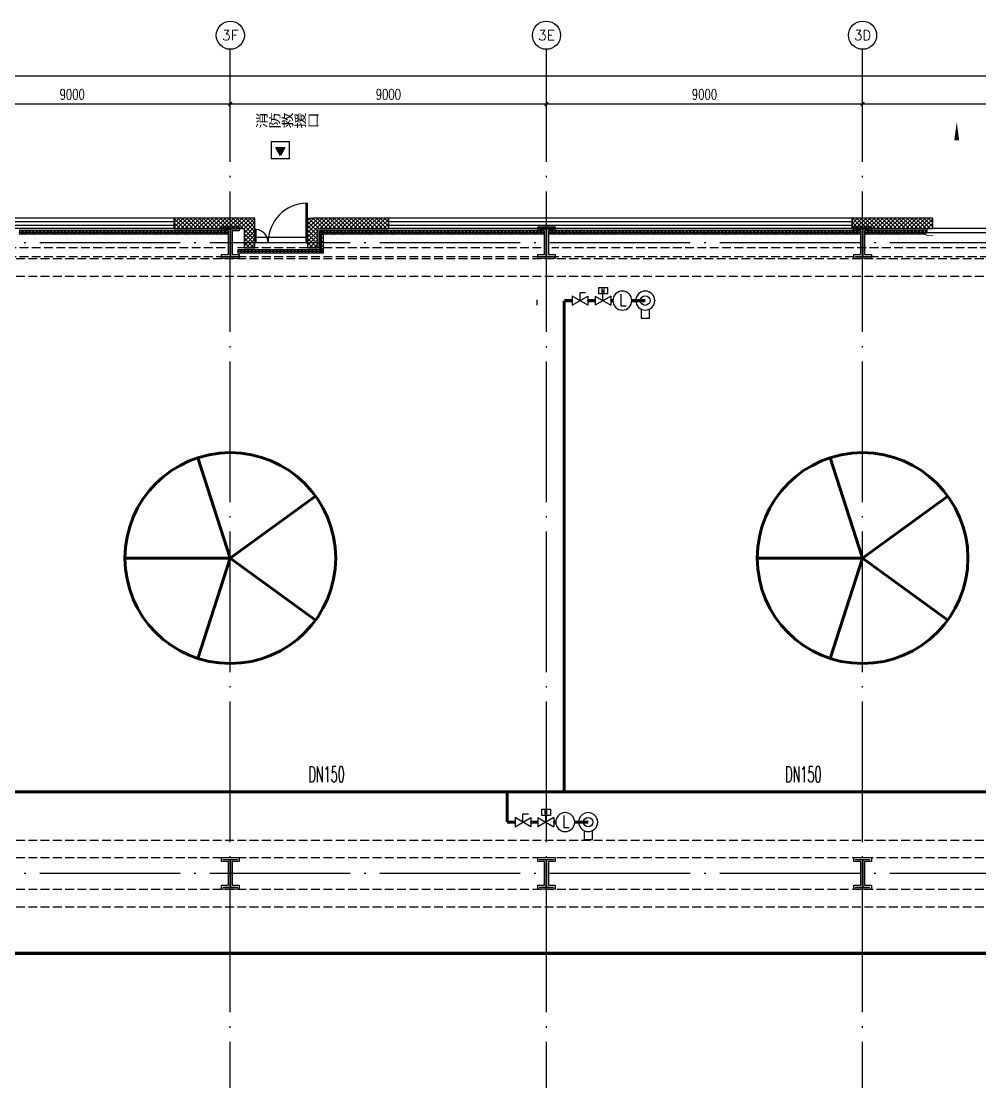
# Model space of a CAD drawing. Extents: x -452079 to 117456, y 3902 to 836955.
# Drawn here: x -179845 to -152555, y 470653 to 500836 of the extents above; entities that cross this region are included whole.
import ezdxf
from ezdxf.enums import TextEntityAlignment as Align

# ---------------------------------------------------------------- set-up
doc = ezdxf.new("R2010")
doc.units = 0
doc.header["$LTSCALE"] = 1000
doc.header["$MEASUREMENT"] = 0
for name, pattern in [('10平面$0$DASH', [0.35, 0.25, -0.1]), ('CONTINOUS', [0]), ('DASH', [0.35, 0.25, -0.1]), ('DOTE', [2.42, 2, -0.2, 0.02, -0.2])]:
    doc.linetypes.add(name, pattern=pattern)
for name, color, linetype in [('0-辅助线', 1, 'Continuous'), ('10平面$0$WINDOW', 4, 'Continuous'), ('A-AXIS-D', 1, 'Continuous'), ('A-AXIS-DOTE', 14, 'DOTE'), ('A-AXIS-SYMB', 3, 'Continuous'), ('A-HATCH-2', 251, 'Continuous'), ('A-HRAIL', 173, 'Continuous'), ('A-LIN-V', 9, 'Continuous'), ('A-SFCE', 30, 'Continuous'), ('A-TEXT', 61, 'Continuous'), ('A-WINDOW', 140, 'Continuous'), ('A-云线', 2, 'Continuous'), ('AS-COLN', 6, 'Continuous'), ('AS-WALL', 40, 'Continuous'), ('FM_ZF中水', 2, 'Continuous'), ('FM_ZF喷淋', 6, 'Continuous'), ('PUB_HATCH', 8, 'Continuous'), ('PUB_TEXT', 7, 'Continuous'), ('RP-N2-01$0$$0$A-WIND-J', 1, 'Continuous'), ('RP-N2-01$0$A-WIND-J', 3, 'Continuous'), ('TEXT_喷淋', 6, 'Continuous'), ('WALL', 2, 'Continuous'), ('建-窗', 4, 'Continuous')]:
    doc.layers.add(name, color=color, linetype=linetype)
doc.layers.add('Gps-ZF喷淋', color=6, linetype='TG_ZP', lineweight=60)
doc.layers.add('Gps-ZF喷淋中', color=6, linetype='TG_ZP2', lineweight=60)
doc.styles.add('_TCH_AXIS', font='COMPLEX', dxfattribs={"bigfont": 'GBCBIG'})
doc.styles.add('_TCH_DIM', font='SIMPLEX', dxfattribs={"width": 0.75, "bigfont": '@1HZTXT'})
doc.styles.add('_TCH_DIM_T3', font='SIMPLEX', dxfattribs={"width": 0.705882, "bigfont": 'GBCBIG'})
doc.styles.add('_TWT_PIPEDN', font='SIMPLEX', dxfattribs={"width": 0.65, "height": 3.5, "bigfont": 'HZTXT'})
doc.styles.add('HZ', font='SIMPLEX', dxfattribs={"bigfont": 'HZTXT'})
doc.styles.add('TG_LINETYPE', font='SIMPLEX', dxfattribs={"width": 0.8, "height": 3.5, "bigfont": 'HZTXT'})
doc.linetypes.add('TG_ZP', pattern='A,3,-0.6,["ZP",TG_LINETYPE,S=0.1,R=0,X=-0.52,Y=-0.15],0', length=3.6)
doc.linetypes.add('TG_ZP2', pattern='A,4,-0.6,["ZP2",TG_LINETYPE,S=0.1,R=0,X=-0.52,Y=-0.15],0', length=4.6)
doc.dimstyles.new('_TCH_ARCH&&100', dxfattribs={"dimtxt": 297.5, "dimasz": 100, "dimexe": 100, "dimexo": 100, "dimgap": 126.25, "dimtad": 1, "dimdec": 0, "dimzin": 0, "dimdsep": 46, "dimtxsty": '_TCH_DIM_T3', "dimblk": 'ARCHTICK', "dimcen": 0.09, "dimclrt": 7, "dimazin": 2, "dimtfac": 1, "dimtdec": 0, "dimtix": 1, "dimtmove": 2, "dimatfit": 3, "dimfxl": 0, "dimtolj": 1, "dimtzin": 0, "dimarcsym": 0})
pattern_1 = [(45, (321432.36, -540023.96), (-60.000061, 60.000061), []), (135, (321432.36, -540023.96), (-60.000061, -60.000061), [])]

# ---------------------------------------------------------------- blocks, each defined once
blk = doc.blocks.new('$VALVE$00000751')
for p, q in [((-53, -108), (-53, -221)), ((53, -221), (53, -108)), ((-53, -221), (53, -221))]:
    blk.add_line(p, q)
blk.add_lwpolyline([(-120, 0, 1), (120, 0, 1), (-120, 0, 1.76642)], format="xyb")
blk.add_circle((0, 0), 60)
for p in [(-120, 0), (120, 0)]:
    blk.add_point(p)
blk = doc.blocks.new('$VALVE$00000558')
for p, q in [((-125, 72), (125, -72)), ((125, 72), (-125, -72)), ((-125, 72), (-125, -72)), ((0, 0), (0, 104)), ((125, 72), (125, -72))]:
    blk.add_line(p, q)
blk.add_lwpolyline([(73, 106), (-66, 106), (-66, 206), (73, 206)], close=True)
for p in [(-125, 0), (125, 0)]:
    blk.add_point(p)
at = {"style": 'HZ', "width": 0.948502}
blk.add_text('M', height=69.3, dxfattribs=at).set_placement((-24, 125), (26, 125), align=Align.FIT)
blk = doc.blocks.new('$VALVE$00000531')
at = {"color": 7}
for p, q in [((-23, 104), (-23, -83)), ((-23, -83), (61, -83))]:
    blk.add_line(p, q, dxfattribs=at)
blk.add_lwpolyline([(-150, 0, 1), (150, 0, 1), (-150, 0, 0.808179)], format="xyb")
for p in [(-150, 0), (150, 0)]:
    blk.add_point(p)
blk = doc.blocks.new('$VALVE$00000437')
for p in [(0, 0), (87, 124)]:
    blk.add_line(p, (0, 124))
blk.add_lwpolyline([(-125, -72), (125, 72), (125, -72), (-125, 72)], close=True)
for p in [(-125, 0), (125, 0)]:
    blk.add_point(p)
blk = doc.blocks.new('A$C089F5A68')
at = {"layer": 'Gps-ZF喷淋', "linetype": 'TG_ZP', "const_width": 90}
for points in [[(0, 497), (224, 497)], [(675, 497), (877, 497)], [(1327, 497), (1384, 497)], [(1924, 497), (2308, 497)]]:
    blk.add_lwpolyline(points, dxfattribs=at)
at = {"layer": 'FM_ZF中水', "xscale": -2.25, "yscale": -2.25, "zscale": 2.25, "rotation": 180.437234267963}
blk.add_blockref('$VALVE$00000751', (2308, 497), dxfattribs=at)
at = {"layer": 'FM_ZF喷淋', "xscale": 1.8, "yscale": 1.8, "zscale": 1.8}
for name, p in [('$VALVE$00000437', (449, 497)), ('$VALVE$00000558', (1102, 497)), ('$VALVE$00000531', (1654, 497))]:
    blk.add_blockref(name, p, dxfattribs=at)
blk = doc.blocks.new('_ArchTick')
at = {"color": 0, "linetype": 'ByBlock', "const_width": 0.4}
blk.add_lwpolyline([(-0.5, -0.5), (0.5, 0.5)], dxfattribs=at)
blk = doc.blocks.new('*D387')
at = {"layer": 'A-AXIS-D', "color": 0, "lineweight": -2, "transparency": 16777216}
for p, q in [((138518, 83886), (138518, 84744)), ((138518, 84644), (147518, 84644)), ((147518, 83886), (147518, 84744))]:
    blk.add_line(p, q, dxfattribs=at)
at = {"layer": 'A-AXIS-D', "color": 0, "lineweight": -2, "transparency": 16777216, "xscale": 100, "yscale": 100, "zscale": 100, "rotation": 180}
blk.add_blockref('_ArchTick', (138518, 84644), dxfattribs=at)
at = {"layer": 'A-AXIS-D', "color": 0, "lineweight": -2, "transparency": 16777216, "xscale": 100, "yscale": 100, "zscale": 100}
blk.add_blockref('_ArchTick', (147518, 84644), dxfattribs=at)
at = {"layer": 'A-AXIS-D', "color": 7, "transparency": 16777216, "insert": (143018, 84919), "char_height": 297.5, "attachment_point": 5, "style": '_TCH_DIM_T3'}
blk.add_mtext('\\A1;9000', dxfattribs=at)
blk = doc.blocks.new('*D388')
at = {"layer": 'A-AXIS-D', "color": 0, "lineweight": -2, "transparency": 16777216}
for p, q in [((147518, 83886), (147518, 84744)), ((147518, 84644), (156518, 84644)), ((156518, 83886), (156518, 84744))]:
    blk.add_line(p, q, dxfattribs=at)
at = {"layer": 'A-AXIS-D', "color": 0, "lineweight": -2, "transparency": 16777216, "xscale": 100, "yscale": 100, "zscale": 100, "rotation": 180}
blk.add_blockref('_ArchTick', (147518, 84644), dxfattribs=at)
at = {"layer": 'A-AXIS-D', "color": 0, "lineweight": -2, "transparency": 16777216, "xscale": 100, "yscale": 100, "zscale": 100}
blk.add_blockref('_ArchTick', (156518, 84644), dxfattribs=at)
at = {"layer": 'A-AXIS-D', "color": 7, "transparency": 16777216, "insert": (152018, 84919), "char_height": 297.5, "attachment_point": 5, "style": '_TCH_DIM_T3'}
blk.add_mtext('\\A1;9000', dxfattribs=at)
blk = doc.blocks.new('*D389')
at = {"layer": 'A-AXIS-D', "color": 0, "lineweight": -2, "transparency": 16777216}
for p, q in [((156518, 83886), (156518, 84744)), ((156518, 84644), (165518, 84644)), ((165518, 83886), (165518, 84744))]:
    blk.add_line(p, q, dxfattribs=at)
at = {"layer": 'A-AXIS-D', "color": 0, "lineweight": -2, "transparency": 16777216, "xscale": 100, "yscale": 100, "zscale": 100, "rotation": 180}
blk.add_blockref('_ArchTick', (156518, 84644), dxfattribs=at)
at = {"layer": 'A-AXIS-D', "color": 0, "lineweight": -2, "transparency": 16777216, "xscale": 100, "yscale": 100, "zscale": 100}
blk.add_blockref('_ArchTick', (165518, 84644), dxfattribs=at)
at = {"layer": 'A-AXIS-D', "color": 7, "transparency": 16777216, "insert": (161018, 84919), "char_height": 297.5, "attachment_point": 5, "style": '_TCH_DIM_T3'}
blk.add_mtext('\\A1;9000', dxfattribs=at)
blk = doc.blocks.new('*D390')
at = {"layer": 'A-AXIS-D', "color": 0, "lineweight": -2, "transparency": 16777216}
for p, q in [((165518, 83886), (165518, 84744)), ((165518, 84644), (174518, 84644)), ((174518, 83886), (174518, 84744))]:
    blk.add_line(p, q, dxfattribs=at)
at = {"layer": 'A-AXIS-D', "color": 0, "lineweight": -2, "transparency": 16777216, "xscale": 100, "yscale": 100, "zscale": 100, "rotation": 180}
blk.add_blockref('_ArchTick', (165518, 84644), dxfattribs=at)
at = {"layer": 'A-AXIS-D', "color": 0, "lineweight": -2, "transparency": 16777216, "xscale": 100, "yscale": 100, "zscale": 100}
blk.add_blockref('_ArchTick', (174518, 84644), dxfattribs=at)
at = {"layer": 'A-AXIS-D', "color": 7, "transparency": 16777216, "insert": (170018, 84919), "char_height": 297.5, "attachment_point": 5, "style": '_TCH_DIM_T3'}
blk.add_mtext('\\A1;9000', dxfattribs=at)
blk = doc.blocks.new('*D394')
at = {"layer": 'A-AXIS-D', "color": 0, "lineweight": -2, "transparency": 16777216}
for p, q in [((7618, 83986), (7618, 85544)), ((7618, 85444), (193318, 85444)), ((193318, 83986), (193318, 85544))]:
    blk.add_line(p, q, dxfattribs=at)
at = {"layer": 'A-AXIS-D', "color": 0, "lineweight": -2, "transparency": 16777216, "xscale": 100, "yscale": 100, "zscale": 100, "rotation": 180}
blk.add_blockref('_ArchTick', (7618, 85444), dxfattribs=at)
at = {"layer": 'A-AXIS-D', "color": 0, "lineweight": -2, "transparency": 16777216, "xscale": 100, "yscale": 100, "zscale": 100}
blk.add_blockref('_ArchTick', (193318, 85444), dxfattribs=at)
at = {"layer": 'A-AXIS-D', "color": 7, "transparency": 16777216, "insert": (100468, 85719), "char_height": 297.5, "attachment_point": 5, "style": '_TCH_DIM_T3'}
blk.add_mtext('\\A1;185700', dxfattribs=at)
blk = doc.blocks.new('4324324')
at = {"layer": 'A-HATCH-2', "color": 8, "linetype": 'DASH'}
for p, q in [((-294754, 620270), (-135554, 620270)), ((-294754, 619770), (-135554, 619770)), ((-294754, 603720), (-128854, 603720)), ((-294754, 603220), (-128854, 603220)), ((-294754, 602320), (-128854, 602320)), ((-294754, 601820), (-128854, 601820))]:
    blk.add_line(p, q, dxfattribs=at)
blk = doc.blocks.new('w4324324')
at = {"layer": 'A-HATCH-2', "lineweight": 60}
for q in [(-1694760, 686605), (-1697614, 684532), (-1691907, 684532), (-1696524, 681178), (-1692997, 681178)]:
    blk.add_line((-1694760, 683605), q, dxfattribs=at)
blk.add_circle((-1694760, 683605), 3000, dxfattribs=at)
blk = doc.blocks.new('342343')
at = {"layer": 'A-LIN-V'}
for p in [(1084560, -26444), (1084560, -44444)]:
    blk.add_blockref('w4324324', p, dxfattribs=at)
blk = doc.blocks.new('w42343243')
at = {"layer": 'A-HATCH-2', "color": 2}
blk.add_lwpolyline([(-165104, 621070), (-164604, 621070), (-164604, 620958), (-164800, 620958), (-164800, 620282), (-164604, 620282), (-164604, 620170), (-165104, 620170), (-165104, 620282), (-164908, 620282), (-164908, 620958), (-165104, 620958)], close=True, dxfattribs=at)
at = {"layer": 'AS-COLN', "color": 8}
blk.add_lwpolyline([(-165054, 621020), (-164654, 621020), (-164654, 621008), (-164850, 621008), (-164850, 620232), (-164654, 620232), (-164654, 620220), (-165054, 620220), (-165054, 620232), (-164858, 620232), (-164858, 621008), (-165054, 621008)], close=True, dxfattribs=at)
blk = doc.blocks.new('42343')
at = {"layer": 'A-WINDOW'}
for p in [(-9000, 100), (0, 100), (9000, 100), (-9000, -17850), (0, -17850), (9000, -17850)]:
    blk.add_blockref('w42343243', p, dxfattribs=at)
blk = doc.blocks.new('RP-N2-01$0$$0$xfjy')
at = {"layer": 'RP-N2-01$0$$0$A-WIND-J'}
h = blk.add_hatch(color=8, dxfattribs=at)
h.dxf.hatch_style = 1
h.paths.add_polyline_path([(1141876, -26214), (1142135, -26214), (1142005, -25989)])
at = {"layer": 'RP-N2-01$0$$0$A-WIND-J', "color": 8, "const_width": 25}
blk.add_lwpolyline([(1141755, -25889), (1141755, -26389), (1142255, -26389), (1142255, -25889)], close=True, dxfattribs=at)
at = {"layer": 'RP-N2-01$0$$0$A-WIND-J', "color": 8}
for points in [[(1141755, -26389), (1142255, -26389), (1142255, -25889), (1141755, -25889)], [(1141876, -26214), (1142135, -26214), (1142005, -25989)]]:
    blk.add_lwpolyline(points, close=True, dxfattribs=at)
blk = doc.blocks.new('RP-N2-01$0$xfjy')
at = {"layer": 'RP-N2-01$0$$0$A-WIND-J', "color": 8}
blk.add_blockref('RP-N2-01$0$$0$xfjy', (0, 0), dxfattribs=at)
blk = doc.blocks.new('3333')
at = {"layer": 'A-SFCE', "const_width": 20}
blk.add_lwpolyline([(-227064, 766320), (-227064, 766510), (-227244, 766510), (-227244, 766320)], dxfattribs=at)
blk = doc.blocks.new('99平面图例外参$0$$LinePat$圆环')
for points in [[(0, 150), (300, 150)], [(0, 0), (300, 0)], [(0, -150), (300, -150)]]:
    blk.add_lwpolyline(points)
at = {"color": 0}
blk.add_circle((150, 0), 150, dxfattribs=at)
blk = doc.blocks.new('WINDOW2DLIB$DYNSTYLE$00000005')
at = {"color": 0}
for points in [[(-0.5, 0.5), (-0.5, -0.5)], [(-0.5, 0.5), (0.5, 0.5)], [(0.5, -0.5), (0.5, 0.5)], [(0.5, 0.1667), (-0.5, 0.1667)], [(0.5, -0.1667), (-0.5, -0.1667)], [(-0.5, -0.5), (0.5, -0.5)]]:
    blk.add_lwpolyline(points, dxfattribs=at)
blk = doc.blocks.new('10平面$0$$DorLib2D$00000126')
at = {"color": 0, "linetype": 'Continuous'}
for p, q in [((-0.532, 0.5), (-0.532, 0.9)), ((0.532, 0.9), (0.532, 0.5))]:
    blk.add_line(p, q, dxfattribs=at)
at = {"color": 0, "linetype": '10平面$0$DASH'}
for p, q in [((-0.532, 0.9), (0.532, 0.9)), ((-0.532, 0.5), (0.532, 0.5))]:
    blk.add_line(p, q, dxfattribs=at)
blk = doc.blocks.new('DOOR2DLIB$SYSLIB$00000123')
at = {"color": 0}
for p, q in [((0.475, -0.001), (0.475, 0.752)), ((0.475, 0.752), (0.5, 0.752)), ((0.5, -0.001), (0.5, 0.752)), ((-0.5, 0), (-0.5, 0.252)), ((-0.475, 0.252), (-0.5, 0.252)), ((-0.475, 0), (-0.475, 0.252)), ((-0.475, 0), (-0.5, 0)), ((0.475, -0.001), (0.5, -0.001))]:
    blk.add_line(p, q, dxfattribs=at)
for centre, radius, start, end in [((0.505, -0.002), 0.755, 92.2493, 179.7238), ((-0.501, 0.003), 0.251, 359.7899, 84.0974)]:
    blk.add_arc(centre, radius, start, end, dxfattribs=at)
blk = doc.blocks.new('A$C515E426B')
at = {"layer": 'PUB_HATCH'}
h = blk.add_hatch(dxfattribs=at)
h.set_pattern_fill('多孔材料', color=256, scale=30, style=0)
h.set_pattern_definition(pattern_1)
h.paths.add_polyline_path([(148218.2, 81396), (145918.2, 81396), (145918.2, 81096), (147918.2, 81096)])
h = blk.add_hatch(dxfattribs=at)
h.set_pattern_fill('多孔材料', color=256, scale=30, style=0)
h.set_pattern_definition(pattern_1)
h.paths.add_polyline_path([(147918.2, 80546), (148218.2, 80846), (148218.2, 81396), (147918.2, 81096)])
h = blk.add_hatch(dxfattribs=at)
h.set_pattern_fill('多孔材料', color=256, scale=30, style=0)
h.set_pattern_definition(pattern_1)
h.paths.add_polyline_path([(149718.2, 81096), (149868.2, 81196), (149868.2, 81396), (149718.2, 81396)])
h = blk.add_hatch(dxfattribs=at)
h.set_pattern_fill('多孔材料', color=256, scale=30, style=0)
h.set_pattern_definition(pattern_1)
h.paths.add_polyline_path([(149718.2, 80846), (150018.2, 80546), (150018.2, 81096), (149868.2, 81196), (149718.2, 81096)])
h = blk.add_hatch(dxfattribs=at)
h.set_pattern_fill('多孔材料', color=256, scale=30, style=0)
h.set_pattern_definition(pattern_1)
h.paths.add_polyline_path([(150018.2, 81096), (152018.2, 81096), (152018.2, 81396), (149868.2, 81396), (149868.2, 81196)])
h = blk.add_hatch(dxfattribs=at)
h.set_pattern_fill('多孔材料', color=256, scale=30, style=0)
h.set_pattern_definition(pattern_1)
h.paths.add_polyline_path([(167518.2, 81396), (165218.2, 81396), (165218.2, 81096), (167518.2, 81096)])
h = blk.add_hatch(dxfattribs=at)
h.set_pattern_fill('多孔材料', color=256, scale=30, style=0)
h.set_pattern_definition(pattern_1)
h.paths.add_polyline_path([(147918.2, 80546), (148218.2, 80546), (148218.2, 80846)])
h = blk.add_hatch(dxfattribs=at)
h.set_pattern_fill('多孔材料', color=256, scale=30, style=0)
h.set_pattern_definition(pattern_1)
h.paths.add_polyline_path([(149718.2, 80846), (149718.2, 80546), (150018.2, 80546)])
at = {"layer": '10平面$0$WINDOW'}
blk.add_line((149718.2, 80846), (148218.2, 80846), dxfattribs=at)
at = {"layer": 'A-AXIS-D'}
for centre in [(147518.2, 86600), (156518.2, 86600), (165518.2, 86600)]:
    blk.add_circle(centre, 400, dxfattribs=at)
at = {"layer": 'A-AXIS-DOTE', "color": 8, "ltscale": 2}
for p, q in [((147518.2, 716), (147518.2, 86200)), ((156518.2, 716), (156518.2, 86200)), ((165518.2, 716), (165518.2, 86200)), ((199332.4, 80696), (3362.4, 80696)), ((199332.4, 62746), (3362.4, 62746))]:
    blk.add_line(p, q, dxfattribs=at)
at = {"layer": 'A-AXIS-SYMB'}
blk.add_lwpolyline([(168198.2, 82676, 0, 0, 0), (168198.2, 84136, 0, 140, 0), (168198.2, 83611, 0, 0, 0)], format="xyseb", dxfattribs=at)
at = {"layer": 'A-SFCE', "color": 8, "linetype": 'DASH'}
for p, q in [((147368.2, 80546), (129668.2, 80546)), ((147368.2, 80296), (129668.2, 80296)), ((156368.2, 80546), (147668.2, 80546)), ((156368.2, 80296), (147668.2, 80296)), ((174368.2, 80546), (156668.2, 80546)), ((174368.2, 80296), (156668.2, 80296))]:
    blk.add_line(p, q, dxfattribs=at)
at = {"layer": 'A-云线', "color": 9, "linetype": 'DASH'}
blk.add_line((156243.2, 79071), (156243.2, 78921), dxfattribs=at)
at = {"layer": 'AS-WALL'}
for p, q in [((148218.2, 81396), (145918.2, 81396)), ((145918.2, 81396), (145918.2, 81096)), ((148218.2, 80846), (148218.2, 81396)), ((149718.2, 81396), (149868.2, 81396)), ((149718.2, 81396), (149718.2, 81096)), ((152018.2, 81396), (149868.2, 81396)), ((152018.2, 81096), (152018.2, 81396)), ((167518.2, 81396), (165218.2, 81396)), ((165218.2, 81396), (165218.2, 81096)), ((167518.2, 81096), (167518.2, 81396)), ((145918.2, 81096), (147918.2, 81096)), ((147918.2, 80546), (147918.2, 81096)), ((149718.2, 81096), (149718.2, 81096)), ((149718.2, 80846), (149718.2, 81096)), ((150018.2, 80546), (150018.2, 81096)), ((150018.2, 81096), (152018.2, 81096)), ((165218.2, 81096), (167518.2, 81096)), ((148218.2, 80546), (148218.2, 80846)), ((149718.2, 80846), (149718.2, 80546)), ((147918.2, 80546), (148218.2, 80546)), ((149718.2, 80546), (150018.2, 80546))]:
    blk.add_line(p, q, dxfattribs=at)
at = {"layer": '10平面$0$WINDOW', "zscale": 300}
for name, p, xscale, yscale, rotation in [('DOOR2DLIB$SYSLIB$00000123', (148968.2, 80696), -1500, -1500, 179.9999999999556), ('10平面$0$$DorLib2D$00000126', (170018.2, 81246), 5000, 300, 180)]:
    blk.add_blockref(name, p, dxfattribs=dict(at, xscale=xscale, yscale=yscale, rotation=rotation))
at = {"layer": 'A-HRAIL', "yscale": 0.3333333333333333, "zscale": 0.3333333333333333}
for p, xscale, rotation in [((141603.5, 80990), -0.3368181818181818, 359.9999999997967), ((141704.6, 80990), -0.3368181818181818, 359.9999999997967), ((141805.6, 80990), -0.3368181818181818, 359.9999999997967), ((141906.7, 80990), -0.3368181818181818, 359.9999999997967), ((142007.7, 80990), -0.3368181818181818, 359.9999999997967), ((142108.8, 80990), -0.3368181818181818, 359.9999999997967), ((142209.8, 80990), -0.3368181818181818, 359.9999999997967), ((142310.9, 80990), -0.3368181818181818, 359.9999999997967), ((142411.9, 80990), -0.3368181818181818, 359.9999999997967), ((142513, 80990), -0.3368181818181818, 359.9999999997967), ((142614, 80990), -0.3368181818181818, 359.9999999997967), ((142715, 80990), -0.3368181818181818, 359.9999999997967), ((142816.1, 80990), -0.3368181818181818, 359.9999999997967), ((142917.1, 80990), -0.3368181818181818, 359.9999999997967), ((143018.2, 80990), -0.3368181818181818, 359.9999999997967), ((143119.2, 80990), -0.3368181818181818, 359.9999999997967), ((143220.3, 80990), -0.3368181818181818, 359.9999999997967), ((143321.3, 80990), -0.3368181818181818, 359.9999999997967), ((143422.4, 80990), -0.3368181818181818, 359.9999999997967), ((143523.4, 80990), -0.3368181818181818, 359.9999999997967), ((143624.5, 80990), -0.3368181818181818, 359.9999999997967), ((143725.5, 80990), -0.3368181818181818, 359.9999999997967), ((143826.5, 80990), -0.3368181818181818, 359.9999999997967), ((143927.6, 80990), -0.3368181818181818, 359.9999999997967), ((144028.6, 80990), -0.3368181818181818, 359.9999999997967), ((144129.7, 80990), -0.3368181818181818, 359.9999999997967), ((144230.7, 80990), -0.3368181818181818, 359.9999999997967), ((144331.8, 80990), -0.3368181818181818, 359.9999999997967), ((144432.8, 80990), -0.3368181818181818, 359.9999999997967), ((144533.9, 80990), -0.3368181818181818, 359.9999999997967), ((144634.9, 80990), -0.3368181818181818, 359.9999999997967), ((144736, 80990), -0.3368181818181818, 359.9999999997967), ((144837, 80990), -0.3368181818181818, 359.9999999997967), ((144938, 80990), -0.3368181818181818, 359.9999999997967), ((145039.1, 80990), -0.3368181818181818, 359.9999999997967), ((145140.1, 80990), -0.3368181818181818, 359.9999999997967), ((145241.2, 80990), -0.3368181818181818, 359.9999999997967), ((145342.2, 80990), -0.3368181818181818, 359.9999999997967), ((145443.3, 80990), -0.3368181818181818, 359.9999999997967), ((145544.3, 80990), -0.3368181818181818, 359.9999999997967), ((145645.4, 80990), -0.3368181818181818, 359.9999999997967), ((145746.4, 80990), -0.3368181818181818, 359.9999999997967), ((145847.5, 80990), -0.3368181818181818, 359.9999999997967), ((145948.5, 80990), -0.3368181818181818, 359.9999999997967), ((146049.5, 80990), -0.3368181818181818, 359.9999999997967), ((146150.6, 80990), -0.3368181818181818, 359.9999999997967), ((146251.6, 80990), -0.3368181818181818, 359.9999999997967), ((146352.7, 80990), -0.3368181818181818, 359.9999999997967), ((146453.7, 80990), -0.3368181818181818, 359.9999999997967), ((146554.8, 80990), -0.3368181818181818, 359.9999999997967), ((146655.8, 80990), -0.3368181818181818, 359.9999999997967), ((146756.9, 80990), -0.3368181818181818, 359.9999999997967), ((146857.9, 80990), -0.3368181818181818, 359.9999999997967), ((146959, 80990), -0.3368181818181818, 359.9999999997967), ((147060, 80990), -0.3368181818181818, 359.9999999997967), ((147161, 80990), -0.3368181818181818, 359.9999999997967), ((147262.1, 80990), -0.3368181818181818, 359.9999999997967), ((147363.1, 80990), -0.3368181818181818, 359.9999999997967), ((147464.2, 80990), -0.3368181818181818, 359.9999999997967), ((150118.2, 80937.7), -0.3611111227129974, 270), ((150169.7, 80990), -0.3384127415496768, 359.9999999997966), ((150118.2, 80829.3), -0.3611111227129974, 270), ((150271.2, 80990), -0.3384127415496768, 359.9999999997966), ((150372.8, 80990), -0.3384127415496768, 359.9999999997966), ((150474.3, 80990), -0.3384127415496768, 359.9999999997966), ((150575.8, 80990), -0.3384127415496768, 359.9999999997966), ((150677.3, 80990), -0.3384127415496768, 359.9999999997966), ((150778.8, 80990), -0.3384127415496768, 359.9999999997966), ((150880.4, 80990), -0.3384127415496768, 359.9999999997966), ((150981.9, 80990), -0.3384127415496768, 359.9999999997966), ((151083.4, 80990), -0.3384127415496768, 359.9999999997966), ((151184.9, 80990), -0.3384127415496768, 359.9999999997966), ((151286.5, 80990), -0.3384127415496768, 359.9999999997966), ((151388, 80990), -0.3384127415496768, 359.9999999997966), ((151489.5, 80990), -0.3384127415496768, 359.9999999997966), ((151591, 80990), -0.3384127415496768, 359.9999999997966), ((151692.6, 80990), -0.3384127415496768, 359.9999999997966), ((151794.1, 80990), -0.3384127415496768, 359.9999999997966), ((151895.6, 80990), -0.3384127415496768, 359.9999999997966), ((151997.1, 80990), -0.3384127415496768, 359.9999999997966), ((152098.7, 80990), -0.3384127415496768, 359.9999999997966), ((152200.2, 80990), -0.3384127415496768, 359.9999999997966), ((152301.7, 80990), -0.3384127415496768, 359.9999999997966), ((152403.2, 80990), -0.3384127415496768, 359.9999999997966), ((152504.8, 80990), -0.3384127415496768, 359.9999999997966), ((152606.3, 80990), -0.3384127415496768, 359.9999999997966), ((152707.8, 80990), -0.3384127415496768, 359.9999999997966), ((152809.3, 80990), -0.3384127415496768, 359.9999999997966), ((152910.8, 80990), -0.3384127415496768, 359.9999999997966), ((153012.4, 80990), -0.3384127415496768, 359.9999999997966), ((153113.9, 80990), -0.3384127415496768, 359.9999999997966), ((153215.4, 80990), -0.3384127415496768, 359.9999999997966), ((153316.9, 80990), -0.3384127415496768, 359.9999999997966), ((153418.5, 80990), -0.3384127415496768, 359.9999999997966), ((153520, 80990), -0.3384127415496768, 359.9999999997966), ((153621.5, 80990), -0.3384127415496768, 359.9999999997966), ((153723, 80990), -0.3384127415496768, 359.9999999997966), ((153824.6, 80990), -0.3384127415496768, 359.9999999997966), ((153926.1, 80990), -0.3384127415496768, 359.9999999997966), ((154027.6, 80990), -0.3384127415496768, 359.9999999997966), ((154129.1, 80990), -0.3384127415496768, 359.9999999997966), ((154230.7, 80990), -0.3384127415496768, 359.9999999997966), ((154332.2, 80990), -0.3384127415496768, 359.9999999997966), ((154433.7, 80990), -0.3384127415496768, 359.9999999997966), ((154535.2, 80990), -0.3384127415496768, 359.9999999997966), ((154636.8, 80990), -0.3384127415496768, 359.9999999997966), ((154738.3, 80990), -0.3384127415496768, 359.9999999997966), ((154839.8, 80990), -0.3384127415496768, 359.9999999997966), ((154941.3, 80990), -0.3384127415496768, 359.9999999997966), ((155042.8, 80990), -0.3384127415496768, 359.9999999997966), ((155144.4, 80990), -0.3384127415496768, 359.9999999997966), ((155245.9, 80990), -0.3384127415496768, 359.9999999997966), ((155347.4, 80990), -0.3384127415496768, 359.9999999997966), ((155448.9, 80990), -0.3384127415496768, 359.9999999997966), ((155550.5, 80990), -0.3384127415496768, 359.9999999997966), ((155652, 80990), -0.3384127415496768, 359.9999999997966), ((155753.5, 80990), -0.3384127415496768, 359.9999999997966), ((155855, 80990), -0.3384127415496768, 359.9999999997966), ((155956.6, 80990), -0.3384127415496768, 359.9999999997966), ((156058.1, 80990), -0.3384127415496768, 359.9999999997966), ((156159.6, 80990), -0.3384127415496768, 359.9999999997966), ((156261.1, 80990), -0.3384127415496768, 359.9999999997966), ((156362.7, 80990), -0.3384127415496768, 359.9999999997966), ((156464.2, 80990), -0.3384127415496768, 359.9999999997966), ((156673.2, 80990), -0.3368181818181785, 359.9999999997967), ((156774.3, 80990), -0.3368181818181785, 359.9999999997967), ((156875.3, 80990), -0.3368181818181785, 359.9999999997967), ((156976.4, 80990), -0.3368181818181785, 359.9999999997967), ((157077.4, 80990), -0.3368181818181785, 359.9999999997967), ((157178.5, 80990), -0.3368181818181785, 359.9999999997967), ((157279.5, 80990), -0.3368181818181785, 359.9999999997967), ((157380.5, 80990), -0.3368181818181785, 359.9999999997967), ((157481.6, 80990), -0.3368181818181785, 359.9999999997967), ((157582.6, 80990), -0.3368181818181785, 359.9999999997967), ((157683.7, 80990), -0.3368181818181785, 359.9999999997967), ((157784.7, 80990), -0.3368181818181785, 359.9999999997967), ((157885.8, 80990), -0.3368181818181785, 359.9999999997967), ((157986.8, 80990), -0.3368181818181785, 359.9999999997967), ((158087.9, 80990), -0.3368181818181785, 359.9999999997967), ((158188.9, 80990), -0.3368181818181785, 359.9999999997967), ((158290, 80990), -0.3368181818181785, 359.9999999997967), ((158391, 80990), -0.3368181818181785, 359.9999999997967), ((158492, 80990), -0.3368181818181785, 359.9999999997967), ((158593.1, 80990), -0.3368181818181785, 359.9999999997967), ((158694.1, 80990), -0.3368181818181785, 359.9999999997967), ((158795.2, 80990), -0.3368181818181785, 359.9999999997967), ((158896.2, 80990), -0.3368181818181785, 359.9999999997967), ((158997.3, 80990), -0.3368181818181785, 359.9999999997967), ((159098.3, 80990), -0.3368181818181785, 359.9999999997967), ((159199.4, 80990), -0.3368181818181785, 359.9999999997967), ((159300.4, 80990), -0.3368181818181785, 359.9999999997967), ((159401.5, 80990), -0.3368181818181785, 359.9999999997967), ((159502.5, 80990), -0.3368181818181785, 359.9999999997967), ((159603.5, 80990), -0.3368181818181785, 359.9999999997967), ((159704.6, 80990), -0.3368181818181785, 359.9999999997967), ((159805.6, 80990), -0.3368181818181785, 359.9999999997967), ((159906.7, 80990), -0.3368181818181785, 359.9999999997967), ((160007.7, 80990), -0.3368181818181785, 359.9999999997967), ((160108.8, 80990), -0.3368181818181785, 359.9999999997967), ((160209.8, 80990), -0.3368181818181785, 359.9999999997967), ((160310.9, 80990), -0.3368181818181785, 359.9999999997967), ((160411.9, 80990), -0.3368181818181785, 359.9999999997967), ((160513, 80990), -0.3368181818181785, 359.9999999997967), ((160614, 80990), -0.3368181818181785, 359.9999999997967), ((160715, 80990), -0.3368181818181785, 359.9999999997967), ((160816.1, 80990), -0.3368181818181785, 359.9999999997967), ((160917.1, 80990), -0.3368181818181785, 359.9999999997967), ((161018.2, 80990), -0.3368181818181785, 359.9999999997967), ((161119.2, 80990), -0.3368181818181785, 359.9999999997967), ((161220.3, 80990), -0.3368181818181785, 359.9999999997967), ((161321.3, 80990), -0.3368181818181785, 359.9999999997967), ((161422.4, 80990), -0.3368181818181785, 359.9999999997967), ((161523.4, 80990), -0.3368181818181785, 359.9999999997967), ((161624.5, 80990), -0.3368181818181785, 359.9999999997967), ((161725.5, 80990), -0.3368181818181785, 359.9999999997967), ((161826.5, 80990), -0.3368181818181785, 359.9999999997967), ((161927.6, 80990), -0.3368181818181785, 359.9999999997967), ((162028.6, 80990), -0.3368181818181785, 359.9999999997967), ((162129.7, 80990), -0.3368181818181785, 359.9999999997967), ((162230.7, 80990), -0.3368181818181785, 359.9999999997967), ((162331.8, 80990), -0.3368181818181785, 359.9999999997967), ((162432.8, 80990), -0.3368181818181785, 359.9999999997967), ((162533.9, 80990), -0.3368181818181785, 359.9999999997967), ((162634.9, 80990), -0.3368181818181785, 359.9999999997967), ((162736, 80990), -0.3368181818181785, 359.9999999997967), ((162837, 80990), -0.3368181818181785, 359.9999999997967), ((162938, 80990), -0.3368181818181785, 359.9999999997967), ((163039.1, 80990), -0.3368181818181785, 359.9999999997967), ((163140.1, 80990), -0.3368181818181785, 359.9999999997967), ((163241.2, 80990), -0.3368181818181785, 359.9999999997967), ((163342.2, 80990), -0.3368181818181785, 359.9999999997967), ((163443.3, 80990), -0.3368181818181785, 359.9999999997967), ((163544.3, 80990), -0.3368181818181785, 359.9999999997967), ((163645.4, 80990), -0.3368181818181785, 359.9999999997967), ((163746.4, 80990), -0.3368181818181785, 359.9999999997967), ((163847.5, 80990), -0.3368181818181785, 359.9999999997967), ((163948.5, 80990), -0.3368181818181785, 359.9999999997967), ((164049.5, 80990), -0.3368181818181785, 359.9999999997967), ((164150.6, 80990), -0.3368181818181785, 359.9999999997967), ((164251.6, 80990), -0.3368181818181785, 359.9999999997967), ((164352.7, 80990), -0.3368181818181785, 359.9999999997967), ((164453.7, 80990), -0.3368181818181785, 359.9999999997967), ((164554.8, 80990), -0.3368181818181785, 359.9999999997967), ((164655.8, 80990), -0.3368181818181785, 359.9999999997967), ((164756.9, 80990), -0.3368181818181785, 359.9999999997967), ((164857.9, 80990), -0.3368181818181785, 359.9999999997967), ((164959, 80990), -0.3368181818181785, 359.9999999997967), ((165060, 80990), -0.3368181818181785, 359.9999999997967), ((165161, 80990), -0.3368181818181785, 359.9999999997967), ((165262.1, 80990), -0.3368181818181785, 359.9999999997967), ((165363.1, 80990), -0.3368181818181785, 359.9999999997967), ((165464.2, 80990), -0.3368181818181785, 359.9999999997967), ((165675.5, 80990), -0.3444734679432198, 359.999999999795), ((165778.9, 80990), -0.3444734679432198, 359.999999999795), ((165882.2, 80990), -0.3444734679432198, 359.999999999795), ((165985.5, 80990), -0.3444734679432198, 359.999999999795), ((166088.9, 80990), -0.3444734679432198, 359.999999999795), ((166192.2, 80990), -0.3444734679432198, 359.999999999795), ((166295.6, 80990), -0.3444734679432198, 359.999999999795), ((166398.9, 80990), -0.3444734679432198, 359.999999999795), ((166502.3, 80990), -0.3444734679432198, 359.999999999795), ((166605.6, 80990), -0.3444734679432198, 359.999999999795), ((166708.9, 80990), -0.3444734679432198, 359.999999999795), ((166812.3, 80990), -0.3444734679432198, 359.999999999795), ((166915.6, 80990), -0.3444734679432198, 359.999999999795), ((167019, 80990), -0.3444734679432198, 359.999999999795), ((167122.3, 80990), -0.3444734679432198, 359.999999999795), ((167225.7, 80990), -0.3444734679432198, 359.999999999795), ((167329, 80990), -0.3444734679432198, 359.999999999795), ((150118.2, 80721), -0.3611111227129974, 270), ((150118.2, 80612.7), -0.3611111227129974, 270), ((150118.2, 80504.3), -0.3611111227129974, 270), ((150118.2, 80396), -0.3611111227129974, 270)]:
    blk.add_blockref('99平面图例外参$0$$LinePat$圆环', p, dxfattribs=dict(at, xscale=xscale, rotation=rotation))
at = {"layer": 'A-HRAIL', "xscale": -0.3402776645623614, "yscale": 0.3333333333333333, "zscale": 0.3333333333333333}
for p in [(147820.3, 80446), (147922.3, 80446), (148024.4, 80446), (148126.5, 80446), (148228.6, 80446), (148330.7, 80446), (148432.8, 80446), (148534.8, 80446), (148636.9, 80446), (148739, 80446), (148841.1, 80446), (148943.2, 80446), (149045.3, 80446), (149147.3, 80446), (149249.4, 80446), (149351.5, 80446), (149453.6, 80446), (149555.7, 80446), (149657.8, 80446), (149759.8, 80446), (149861.9, 80446), (149964, 80446), (150066.1, 80446), (150168.2, 80446)]:
    blk.add_blockref('99平面图例外参$0$$LinePat$圆环', p, dxfattribs=at)
at = {"layer": 'A-LIN-V', "rotation": 90}
blk.add_blockref('342343', (804678.8, 681921), dxfattribs=at)
at = {"layer": 'A-SFCE', "rotation": 90}
blk.add_blockref('3333', (933839, 308150.2), dxfattribs=at)
at = {"layer": 'A-WINDOW'}
for name in ['42343', '4324324']:
    blk.add_blockref(name, (321372.4, -540024), dxfattribs=at)
at = {"layer": 'RP-N2-01$0$A-WIND-J', "xscale": -1, "rotation": 180}
blk.add_blockref('RP-N2-01$0$xfjy', (-993062.7, 57191, 0), dxfattribs=at)
at = {"layer": '建-窗', "yscale": -300, "zscale": 300}
for p, xscale, rotation in [((135468.2, 81246), -20900, 359.9999999994913), ((158618.2, 81246), -13200, 359.9999999996728)]:
    blk.add_blockref('WINDOW2DLIB$DYNSTYLE$00000005', p, dxfattribs=dict(at, xscale=xscale, rotation=rotation))
at = {"layer": 'A-TEXT', "color": 8, "style": '_TCH_DIM'}
blk.add_text('消防救援口', height=384.1, dxfattribs=at).set_placement((148231.8, 83964.6, 0))
at = {"layer": 'PUB_TEXT', "style": '_TCH_AXIS'}
for s, height, p, p2 in [('3F', 288.12, (147278.1, 86455.9), (147758.3, 86455.9)), ('3E', 288.12, (156278.1, 86455.9), (156758.3, 86455.9)), ('3D', 282.17, (165276.3, 86458.9), (165760, 86458.9))]:
    blk.add_text(s, height=height, dxfattribs=at).set_placement(p, p2, align=Align.FIT)
at = {"layer": 'A-AXIS-D'}
for base, p1, p2, picture, middle in [((193318.2, 85443.8), (7618.2, 83885.8), (193318.2, 83885.8), '*D394', (100468.2, 85718.8)), ((147518.2, 84643.8), (138518.2, 83785.8), (147518.2, 83785.8), '*D387', (143018.2, 84918.8)), ((156518.2, 84643.8), (147518.2, 83785.8), (156518.2, 83785.8), '*D388', (152018.2, 84918.8)), ((165518.2, 84643.8), (156518.2, 83785.8), (165518.2, 83785.8), '*D389', (161018.2, 84918.8)), ((174518.2, 84643.8), (165518.2, 83785.8), (174518.2, 83785.8), '*D390', (170018.2, 84918.8))]:
    dim = blk.add_linear_dim(base=base, p1=p1, p2=p2, angle=0, dimstyle='_TCH_ARCH&&100', override={"dimgap": 0}, dxfattribs=at)
    dim.commit()
    dim.dimension.update_dxf_attribs({"geometry": picture, "text_midpoint": middle, "dimtype": 161})

msp = doc.modelspace()

# ---------------------------------------------------------------- linework, layer by layer
at = {"layer": 'Gps-ZF喷淋', "const_width": 90}
for points in [[(-164385.49, 478903.85), (-164385.49, 492884.96)], [(-184010.99, 478903.85), (-166010.99, 478903.85)], [(-166010.99, 478042.77), (-166010.99, 478903.85)], [(-166010.99, 478903.85), (-164385.49, 478903.85)], [(-164385.49, 478903.85), (-146188.19, 478903.85)]]:
    msp.add_lwpolyline(points, dxfattribs=at)
at = {"layer": 'Gps-ZF喷淋中', "color": 3, "linetype": 'CONTINOUS', "const_width": 90}
msp.add_lwpolyline([(-294414.8, 474309.21), (-132241.86, 474309.21)], dxfattribs=at)

# ---------------------------------------------------------------- block references
at = {"layer": '0-辅助线'}
for p in [(-164385.5, 492387.82), (-166010.99, 477545.63)]:
    msp.add_blockref('A$C089F5A68', p, dxfattribs=at)
at = {"layer": 'WALL'}
msp.add_blockref('A$C515E426B', (-321409.86, 413836.46), dxfattribs=at)

# ---------------------------------------------------------------- texts
at = {"layer": 'TEXT_喷淋', "style": '_TWT_PIPEDN', "width": 0.52}
for p in [(-171667.49, 479178.85), (-158093.43, 479178.85)]:
    msp.add_text('DN150', height=450, dxfattribs=at).set_placement(p)

doc.saveas('drawing.dxf')
